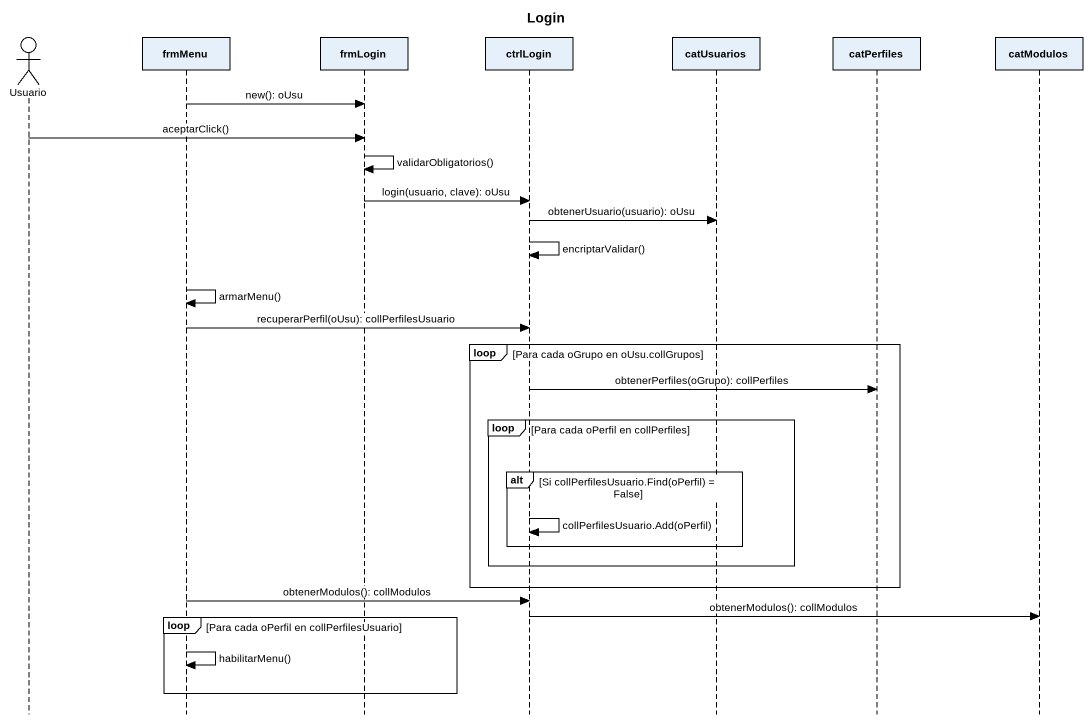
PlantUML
@startuml
title Login
hide footbox
actor Usuario
participant frmMenu
participant frmLogin
participant ctrlLogin
participant catUsuarios
participant catPerfiles
participant catModulos

frmMenu -> frmLogin : new(): oUsu
Usuario -> frmLogin : aceptarClick()
frmLogin -> frmLogin : validarObligatorios()
frmLogin -> ctrlLogin : login(usuario, clave): oUsu
ctrlLogin -> catUsuarios : obtenerUsuario(usuario): oUsu
ctrlLogin -> ctrlLogin : encriptarValidar()
frmMenu -> frmMenu : armarMenu()
frmMenu -> ctrlLogin : recuperarPerfil(oUsu): collPerfilesUsuario
loop Para cada oGrupo en oUsu.collGrupos
  ctrlLogin -> catPerfiles : obtenerPerfiles(oGrupo): collPerfiles
  loop Para cada oPerfil en collPerfiles
    alt Si collPerfilesUsuario.Find(oPerfil) = False
      ctrlLogin -> ctrlLogin : collPerfilesUsuario.Add(oPerfil)
    end
  end
end
frmMenu -> ctrlLogin : obtenerModulos(): collModulos
ctrlLogin -> catModulos : obtenerModulos(): collModulos
loop Para cada oPerfil en collPerfilesUsuario
  frmMenu -> frmMenu : habilitarMenu()
end
@enduml
